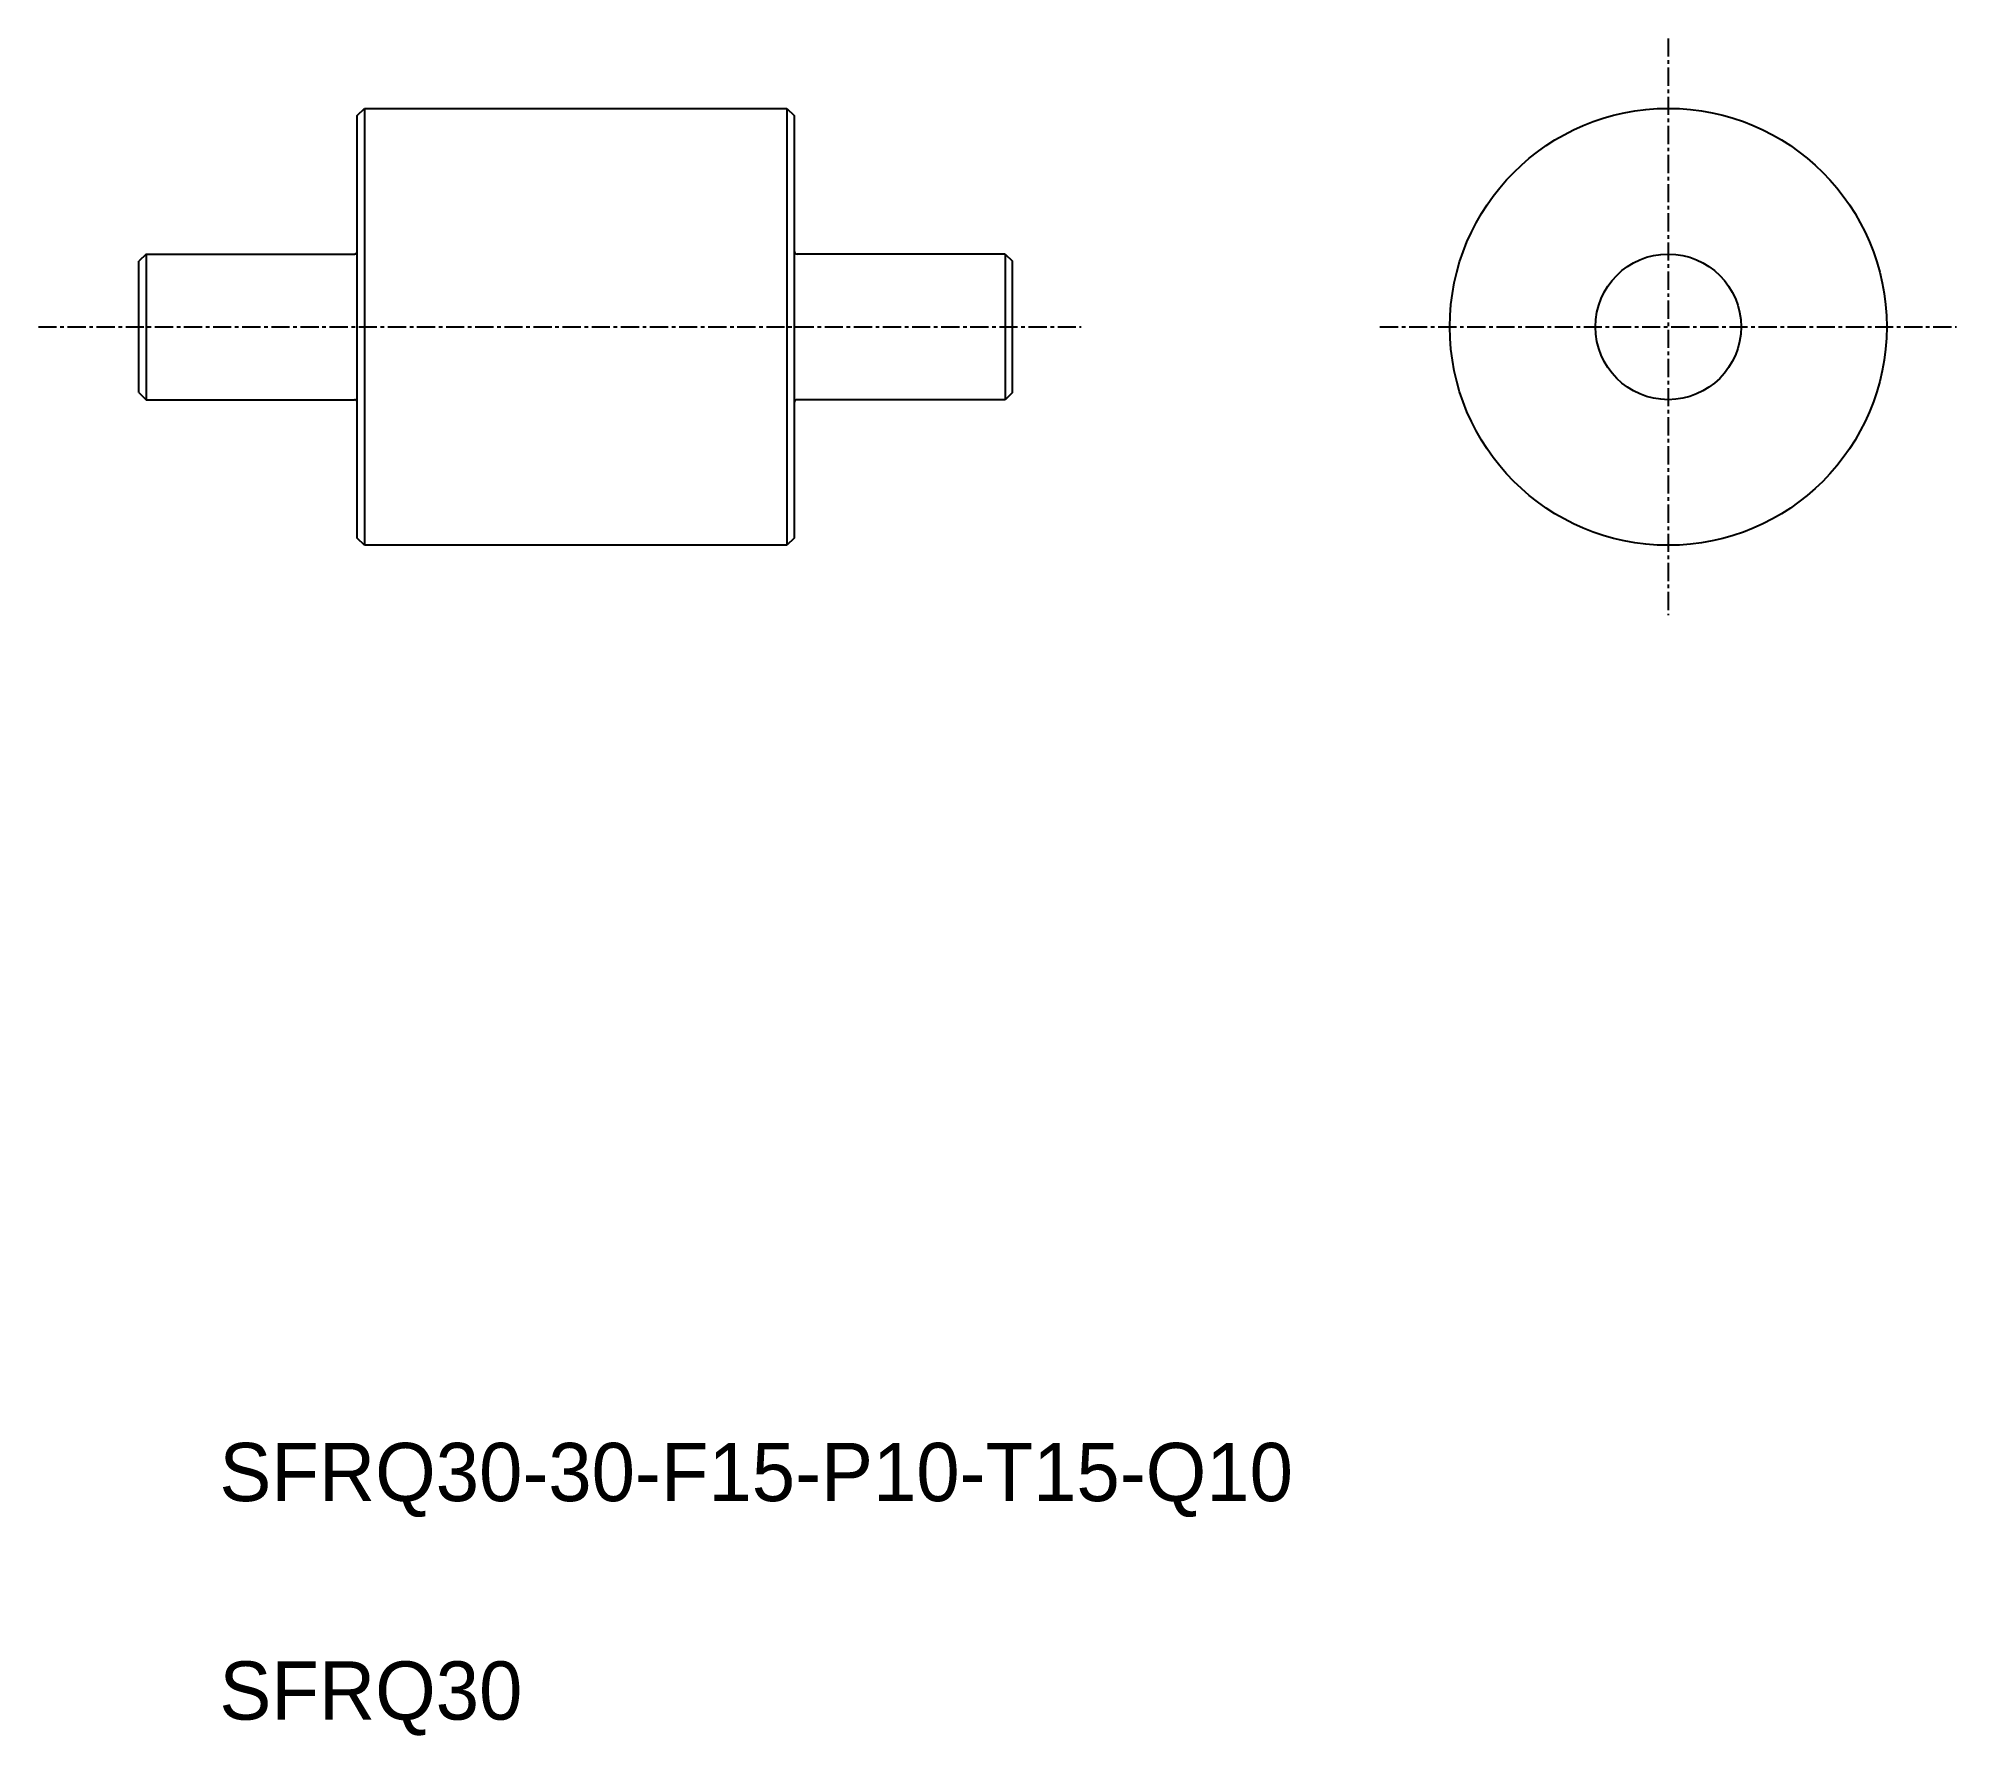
# Model space of a CAD drawing. Extents: x 50 to 182, y 74 to 190.
import ezdxf

# ---------------------------------------------------------------- set-up
doc = ezdxf.new("R2010")
doc.units = 0
doc.linetypes.add('CENTER', pattern=[2, 1.25, -0.25, 0.25, -0.25])
doc.layers.get('0').update_dxf_attribs({"linetype": 'CONTINUOUS'})
doc.layers.add('CENTER', color=1, linetype='CENTER')

msp = doc.modelspace()

# ---------------------------------------------------------------- linework, layer by layer
for p, q in [((71.74, 184.85), (72.24, 185.35)), ((71.74, 155.85), (71.74, 184.85)), ((72.24, 185.35), (101.24, 185.35)), ((72.24, 185.35), (72.24, 155.35)), ((101.24, 185.35), (101.24, 155.35)), ((101.24, 185.35), (101.74, 184.85)), ((101.74, 184.85), (101.74, 155.85)), ((101.24, 177.85), (101.24, 177.85)), ((57.24, 175.35), (56.74, 174.85)), ((116.24, 175.35), (116.74, 174.85)), ((56.74, 165.85), (56.74, 174.85)), ((116.74, 165.85), (116.74, 174.85)), ((101.24, 170.35), (101.24, 170.35)), ((56.74, 165.85), (57.24, 165.35)), ((116.74, 165.85), (116.24, 165.35)), ((72.24, 155.35), (71.74, 155.85)), ((101.74, 155.85), (101.24, 155.35)), ((101.24, 155.35), (72.24, 155.35))]:
    msp.add_line(p, q)
at = {"color": 7}
for p, q in [((57.24, 175.35), (57.24, 165.35)), ((116.24, 175.35), (116.24, 165.35))]:
    msp.add_line(p, q, dxfattribs=at)
at = {"color": 7, "linetype": 'CONTINUOUS'}
for p, q in [((57.24, 175.35), (71.54, 175.35)), ((116.24, 175.35), (101.94, 175.35)), ((57.24, 165.35), (71.54, 165.35)), ((116.24, 165.35), (101.94, 165.35))]:
    msp.add_line(p, q, dxfattribs=at)
msp.add_circle((161.77, 170.35), 15)
msp.add_circle((161.77, 170.35), 5, dxfattribs=at)
for centre, start, end in [((71.54, 175.55), 270, 0), ((101.94, 175.55), 180, 270), ((71.54, 165.15), 0, 90), ((101.94, 165.15), 90, 180)]:
    msp.add_arc(centre, 0.2, start, end)
at = {"layer": 'CENTER', "color": 1, "linetype": 'CENTER'}
for p, q in [((161.77, 190.15), (161.77, 150.55)), ((49.84, 170.35), (121.45, 170.35)), ((141.97, 170.35), (181.57, 170.35))]:
    msp.add_line(p, q, dxfattribs=at)

# ---------------------------------------------------------------- texts
for s, p in [('SFRQ30-30-F15-P10-T15-Q10', (62.27, 89.73)), ('SFRQ30', (62.27, 74.73))]:
    msp.add_text(s, height=4).set_placement(p)

doc.saveas('drawing.dxf')
